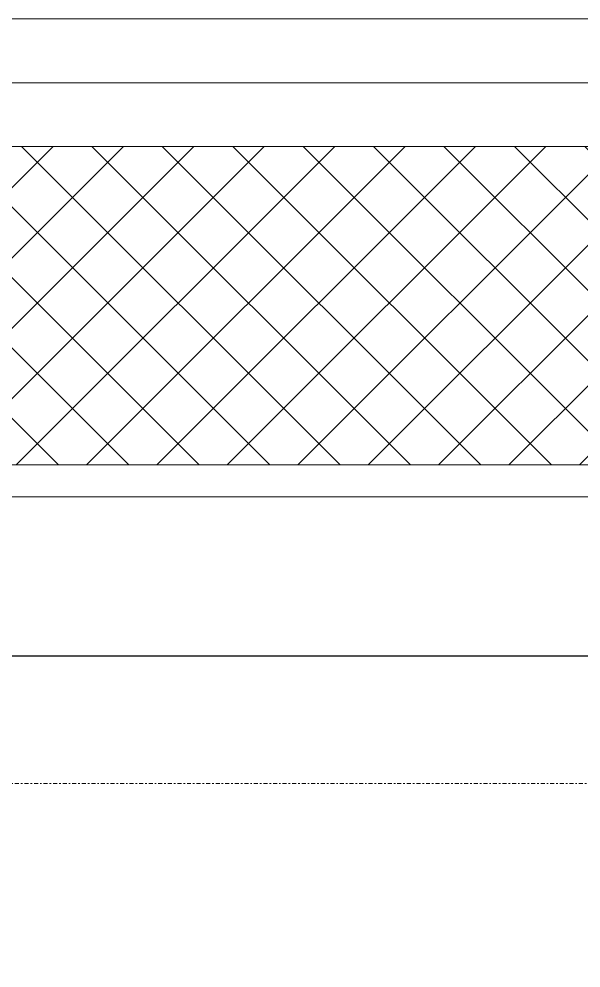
# Model space of a CAD drawing. Extents: x -1439 to 23780, y -1362 to 4476.
# Drawn here: x 20806.4 to 20841.6, y 2773.4 to 2833 of the extents above; entities that cross this region are included whole.
import ezdxf

# ---------------------------------------------------------------- set-up
doc = ezdxf.new("R2010")
doc.units = 0
doc.header["$MEASUREMENT"] = 0
doc.linetypes.add('Audi$0$DASHDOT2', pattern=[0.5, 0.25, -0.125, 0, -0.125])
doc.layers.get('0').update_dxf_attribs({"color": 9, "lineweight": 9})
for name, color, linetype, lineweight in [('Audi$0$00', 8, 'Continuous', 9), ('Audi$0$06D', 8, 'Continuous', 9), ('Audi$0$09W', 8, 'Continuous', 9), ('Audi$0$14', 8, 'Continuous', 9), ('Audi$0$24', 8, 'Audi$0$DASHDOT2', 9), ('Audi$0$33', 8, 'Audi$0$BATTING', 9), ('Audi$0$35', 8, 'Continuous', 9), ('E-KABLO', 7, 'Continuous', 30)]:
    doc.layers.add(name, color=color, linetype=linetype, lineweight=lineweight)
doc.linetypes.add('Audi$0$BATTING', pattern='A,0.0001,-0.1,[134,ltypeshp.shx,S=0.1,R=0,X=-0.1,Y=0],-0.2,[134,ltypeshp.shx,S=0.1,R=180,X=0.1,Y=0],-0.1', length=0.4001)

# ---------------------------------------------------------------- blocks, each defined once
blk = doc.blocks.new('Audi$0$P-AKS_AUDI')
at = {"layer": 'Audi$0$24'}
blk.add_lwpolyline([(-3840, 0), (360, 0)], dxfattribs=at)
blk = doc.blocks.new('Audi$0$ÇATI KATI PLANI')
at = {"layer": 'Audi$0$09W'}
h = blk.add_hatch(dxfattribs=at)
h.set_pattern_fill('ANSI37', color=256, scale=25, style=0)
h.set_pattern_definition([(45, (5945, 0), (-2.2097087, 2.2097087), []), (135, (5945, 0), (-2.2097087, -2.2097087), [])])
h.paths.add_polyline_path([(20745, 2825), (20870, 2825), (20870, 2805), (20745, 2805)])
at = {"layer": 'Audi$0$00'}
blk.add_lwpolyline([(20745, 2825), (20870, 2825), (20870, 2805), (20745, 2805)], close=True, dxfattribs=at)
at = {"layer": 'Audi$0$06D'}
blk.add_lwpolyline([(20870, 2825), (20870, 2833), (20745, 2833), (20745, 2825)], dxfattribs=at)
at = {"layer": 'Audi$0$14'}
blk.add_lwpolyline([(20743, 2820.225), (20743, 2803), (20872, 2803), (20872, 2820.225)], dxfattribs=at)
at = {"layer": 'Audi$0$33', "ltscale": 0.4}
blk.add_lwpolyline([(20745, 2829), (20870, 2829)], dxfattribs=at)
at = {"layer": 'Audi$0$24'}
blk.add_blockref('Audi$0$P-AKS_AUDI', (22557.5, 2785), dxfattribs=at)

msp = doc.modelspace()

# ---------------------------------------------------------------- linework, layer by layer
at = {"layer": 'Audi$0$35'}
msp.add_lwpolyline([(19799.5, 2371), (21815.5, 2371), (21815.5, 2447), (21889.5, 2447), (21889.5, 2553), (21865.5, 2553), (21865.5, 2743), (21815.5, 2743), (21815.5, 2803), (20189.5, 2802.999)], dxfattribs=at)
at = {"layer": 'E-KABLO', "color": 6, "ltscale": 40}
msp.add_line((21805.5, 2793), (20171.5, 2793), dxfattribs=at)

# ---------------------------------------------------------------- block references
msp.add_blockref('Audi$0$ÇATI KATI PLANI', (0, 0))

doc.saveas('drawing.dxf')
